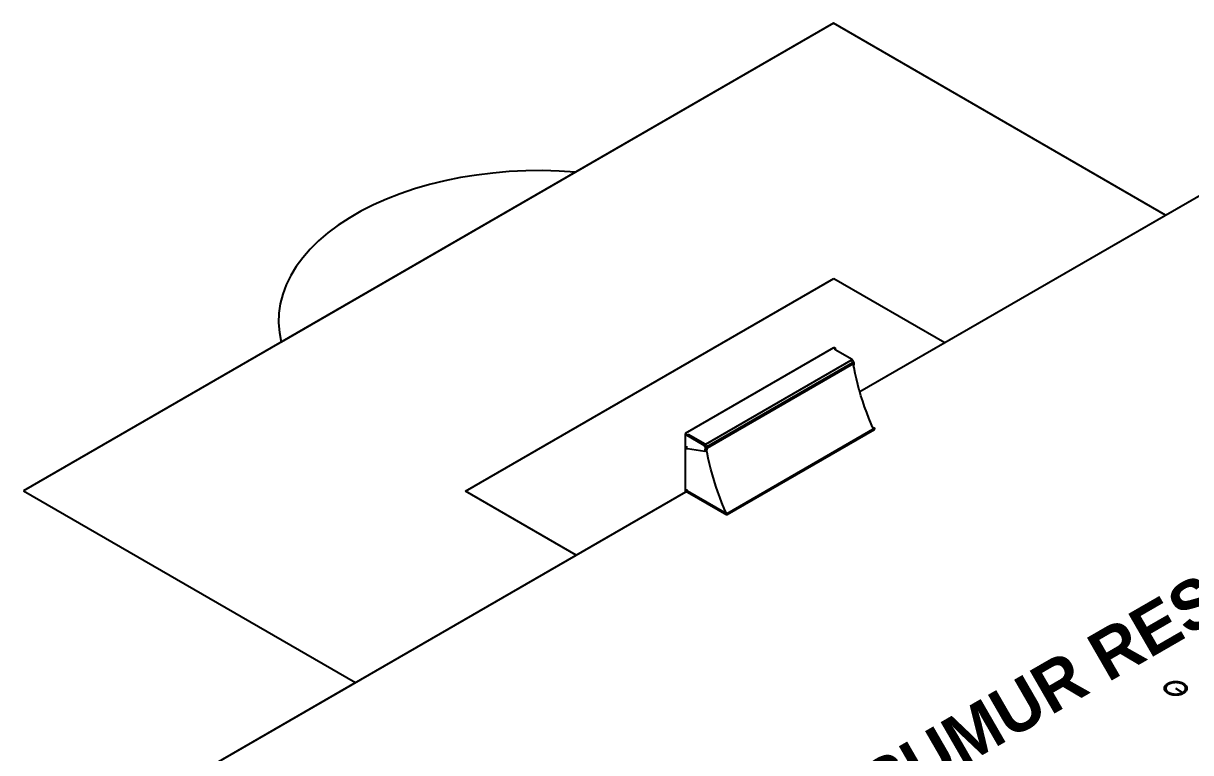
# Model space of a CAD drawing. Header units: centimetres. Extents: x -292707 to 138715, y -53922 to 66277.
# Drawn here: x 90958 to 95089, y -19212 to -16630 of the extents above; entities that cross this region are included whole.
import ezdxf

# ---------------------------------------------------------------- set-up
doc = ezdxf.new("R2010")
doc.units = ezdxf.units.CM
doc.layers.add('A-ALINE-7', color=119, linetype='Continuous')
doc.styles.add('Scale 500', font='GOTHICB.TTF', dxfattribs={"height": 175})

# ---------------------------------------------------------------- blocks, each defined once
blk = doc.blocks.new('A$Cbf84a4b9')
at = {"layer": 'A-ALINE-7'}
for p, q in [((12580.4, 3873.7), (9714.1, 2218.8)), ((12580.4, 3873.7), (11668.1, 3347)), ((13755.7, 3195.1), (12580.4, 3873.7)), ((13755.7, 3195.1), (12580.4, 3873.7)), ((12673.7, 2570.4), (14744.4, 3765.9)), ((13755.7, 3195.1), (14744.4, 3765.9)), ((11668.1, 3347), (10626.4, 2745.5)), ((11433.3, 3348.7), (11375.1, 3343.7)), ((11433.3, 3348.7), (11375.1, 3343.7)), ((11492, 3351.5), (11433.3, 3348.7)), ((11492, 3351.5), (11433.3, 3348.7)), ((11550.8, 3352.2), (11492, 3351.5)), ((11550.8, 3352.2), (11492, 3351.5)), ((11609.6, 3350.7), (11550.8, 3352.2)), ((11609.6, 3350.7), (11550.8, 3352.2)), ((11668.1, 3347), (11609.6, 3350.7)), ((11668.1, 3347), (11609.6, 3350.7)), ((11205.4, 3316.1), (11151.2, 3302.8)), ((11205.4, 3316.1), (11151.2, 3302.8)), ((11260.9, 3327.4), (11205.4, 3316.1)), ((11260.9, 3327.4), (11205.4, 3316.1)), ((11317.6, 3336.6), (11260.9, 3327.4)), ((11317.6, 3336.6), (11260.9, 3327.4)), ((11375.1, 3343.7), (11317.6, 3336.6)), ((11375.1, 3343.7), (11317.6, 3336.6)), ((11047.9, 3270.4), (10999.1, 3251.4)), ((11047.9, 3270.4), (10999.1, 3251.4)), ((11098.7, 3287.6), (11047.9, 3270.4)), ((11098.7, 3287.6), (11047.9, 3270.4)), ((11151.2, 3302.8), (11098.7, 3287.6)), ((11151.2, 3302.8), (11098.7, 3287.6)), ((10952.6, 3230.6), (10908.4, 3208.2)), ((10952.6, 3230.6), (10908.4, 3208.2)), ((10999.1, 3251.4), (10952.6, 3230.6)), ((10999.1, 3251.4), (10952.6, 3230.6)), ((10866.8, 3184.1), (10827.9, 3158.6)), ((10866.8, 3184.1), (10827.9, 3158.6)), ((10908.4, 3208.2), (10866.8, 3184.1)), ((10908.4, 3208.2), (10866.8, 3184.1)), ((12974.3, 2744), (13755.7, 3195.1)), ((10827.9, 3158.6), (10791.9, 3131.7)), ((10827.9, 3158.6), (10791.9, 3131.7)), ((10759, 3103.6), (10729.2, 3074.3)), ((10759, 3103.6), (10729.2, 3074.3)), ((10791.9, 3131.7), (10759, 3103.6)), ((10791.9, 3131.7), (10759, 3103.6)), ((10729.2, 3074.3), (10702.8, 3043.9)), ((10729.2, 3074.3), (10702.8, 3043.9)), ((10702.8, 3043.9), (10679.8, 3012.7)), ((10702.8, 3043.9), (10679.8, 3012.7)), ((10660.2, 2980.6), (10644.3, 2947.9)), ((10660.2, 2980.6), (10644.3, 2947.9)), ((10679.8, 3012.7), (10660.2, 2980.6)), ((10679.8, 3012.7), (10660.2, 2980.6)), ((10644.3, 2947.9), (10632, 2914.7)), ((10644.3, 2947.9), (10632, 2914.7)), ((11279, 2217.6), (12582.5, 2970.2)), ((11279, 2217.6), (12582.5, 2970.2)), ((12582.5, 2970.2), (12974.3, 2744)), ((12582.5, 2970.2), (12974.3, 2744)), ((10632, 2914.7), (10623.3, 2881.1)), ((10632, 2914.7), (10623.3, 2881.1)), ((10623.3, 2881.1), (10618.5, 2847.2)), ((10623.3, 2881.1), (10618.5, 2847.2)), ((10618.5, 2847.2), (10617.3, 2813.2)), ((10618.5, 2847.2), (10617.3, 2813.2)), ((10617.3, 2813.2), (10620, 2779.3)), ((10617.3, 2813.2), (10620, 2779.3)), ((10620, 2779.3), (10626.4, 2745.5)), ((10620, 2779.3), (10626.4, 2745.5)), ((10626.4, 2745.5), (9714.1, 2218.8)), ((12673.7, 2570.4), (12974.3, 2744)), ((12581.3, 2725.3), (12055.6, 2421.8)), ((12581.3, 2725.3), (12582.9, 2726)), ((12582.9, 2726), (12584.3, 2726.1)), ((12584.3, 2726.1), (12585.6, 2725.7)), ((12585.6, 2725.7), (12586.5, 2724.8)), ((12586.5, 2724.8), (12587.1, 2723.5)), ((12587.1, 2719.9), (12586.7, 2718.6)), ((12586.7, 2718.6), (12586.7, 2718.6)), ((12587.3, 2718.3), (12586.7, 2718.6)), ((12587.1, 2723.5), (12587.3, 2721.8)), ((12587.3, 2721.8), (12587.1, 2719.9)), ((12587.3, 2718.3), (12587.3, 2721.8)), ((12646.7, 2684), (12587.3, 2718.3)), ((12642.8, 2680.4), (12127.8, 2383.1)), ((12648.2, 2672), (12133.1, 2374.6)), ((12650.9, 2668.4), (12134.2, 2370.1)), ((12644.5, 2681.4), (12642.8, 2680.4)), ((12643, 2681), (12642.8, 2680.4)), ((12643.3, 2681.6), (12643, 2681)), ((12643.7, 2682.2), (12643.3, 2681.6)), ((12644.2, 2682.8), (12643.7, 2682.2)), ((12643.9, 2679.3), (12644, 2679.3)), ((12644, 2679.3), (12644.5, 2679.6)), ((12644.8, 2683.3), (12644.2, 2682.8)), ((12644.5, 2679.6), (12645.1, 2680)), ((12645.4, 2683.7), (12644.8, 2683.3)), ((12645.1, 2680), (12645.5, 2680.3)), ((12645.9, 2683.9), (12645.4, 2683.7)), ((12646.4, 2684), (12645.9, 2683.9)), ((12646, 2680.9), (12646.2, 2681)), ((12646.2, 2681), (12646.5, 2681.5)), ((12646.6, 2679.8), (12646.2, 2680.3)), ((12646.7, 2684), (12646.4, 2684)), ((12648, 2677.9), (12646.6, 2679.8)), ((12647, 2683.7), (12646.7, 2684)), ((12646.8, 2682.1), (12646.9, 2682.3)), ((12646.9, 2682.3), (12647.1, 2682.9)), ((12648.9, 2681.6), (12647, 2683.7)), ((12647.1, 2683.4), (12647, 2683.7)), ((12647.1, 2682.9), (12647.1, 2683.4)), ((12650.3, 2673.2), (12648.6, 2672.2)), ((12650.6, 2679.3), (12648.9, 2681.6)), ((12650.3, 2673.2), (12649.5, 2675.3)), ((12650.9, 2669.6), (12650.3, 2673.2)), ((12650.9, 2670.9), (12650.3, 2673.2)), ((12652, 2676.8), (12650.6, 2679.3)), ((12651, 2669.7), (12650.9, 2670.9)), ((12651.7, 2665.3), (12652.2, 2662.4)), ((12653, 2674.2), (12652, 2676.8)), ((12652.2, 2662.4), (12653.1, 2663.9)), ((12653.7, 2653.9), (12652.2, 2662.4)), ((12653.7, 2671.7), (12653, 2674.2)), ((12653.1, 2663.9), (12653.7, 2665.9)), ((12653.7, 2671.7), (12653.8, 2671.3)), ((12653.9, 2666.4), (12653.7, 2665.9)), ((12657.6, 2634.5), (12653.7, 2653.9)), ((12654, 2668.8), (12653.8, 2671.3)), ((12653.9, 2666.4), (12654, 2668.8)), ((12662, 2614.9), (12657.6, 2634.5)), ((12666.8, 2595.2), (12662, 2614.9)), ((12672.2, 2575.5), (12666.8, 2595.2)), ((12673.7, 2570.4), (12672.2, 2575.5)), ((12678, 2555.6), (12673.7, 2570.4)), ((12684.3, 2535.8), (12678, 2555.6)), ((12691.1, 2515.9), (12684.3, 2535.8)), ((12698.4, 2496), (12691.1, 2515.9)), ((12706, 2476.2), (12698.4, 2496)), ((12727, 2440), (12203, 2137.4)), ((12714.2, 2456.4), (12706, 2476.2)), ((12719.4, 2444.3), (12714.2, 2456.4)), ((12719.4, 2444.3), (12727, 2440)), ((12720.8, 2441), (12719.4, 2444.3)), ((12727, 2436.7), (12727, 2440)), ((12055.6, 2421.8), (12055.6, 2218.3)), ((12055.6, 2421.8), (12060.1, 2419.1)), ((12060.1, 2419.1), (12060, 2419)), ((12060, 2415.9), (12060.1, 2415.8)), ((12060.1, 2419.1), (12060.1, 2419.1)), ((12060.1, 2419.1), (12064.1, 2416.9)), ((12061.6, 2415), (12060.1, 2415.8)), ((12123.4, 2379.3), (12063.1, 2414.1)), ((12127, 2383.9), (12067.1, 2418.5)), ((12204.3, 2134.9), (12725.7, 2435.9)), ((12204.3, 2134.9), (12725.7, 2435.9)), ((12725.7, 2435.9), (12727, 2436.7)), ((12060, 2373.7), (12060.4, 2374.1)), ((12060.1, 2369.6), (12060, 2369.7)), ((12060.6, 2369.3), (12060.1, 2369.6)), ((12060.4, 2374.1), (12060.9, 2374.5)), ((12061.1, 2369.1), (12060.6, 2369.3)), ((12060.9, 2374.5), (12061.5, 2374.7)), ((12061.1, 2369.1), (12061.6, 2369)), ((12061.5, 2374.7), (12061.6, 2374.7)), ((12063.1, 2374.6), (12064.6, 2374.4)), ((12063.1, 2368.8), (12064.6, 2368.6)), ((12064.6, 2368.6), (12125.3, 2359.3)), ((12123.3, 2380.9), (12123.1, 2380.3)), ((12123.1, 2380.3), (12123.1, 2379.9)), ((12123.1, 2379.9), (12123.2, 2379.5)), ((12123.2, 2379.5), (12123.4, 2379.2)), ((12123.4, 2379.3), (12123.2, 2379.5)), ((12123.6, 2381.5), (12123.3, 2380.9)), ((12124.6, 2378), (12123.4, 2379.3)), ((12123.4, 2379.2), (12123.4, 2379.3)), ((12123.4, 2379.2), (12123.8, 2379.2)), ((12125.7, 2362.2), (12123.5, 2362.5)), ((12124, 2382.2), (12123.6, 2381.5)), ((12123.8, 2379.2), (12124.3, 2379.3)), ((12124.5, 2382.7), (12124, 2382.2)), ((12124.3, 2379.3), (12124.7, 2379.4)), ((12125.1, 2383.2), (12124.5, 2382.7)), ((12125.9, 2376.2), (12124.6, 2378)), ((12125.6, 2383.6), (12125.1, 2383.2)), ((12125.3, 2359.3), (12127.1, 2359.3)), ((12126.7, 2382.4), (12125.5, 2381.7)), ((12126.2, 2383.9), (12125.6, 2383.6)), ((12125.7, 2362.2), (12127.3, 2362.2)), ((12127, 2374.2), (12125.9, 2376.2)), ((12126.6, 2384), (12126.2, 2383.9)), ((12126.9, 2379.8), (12126.5, 2380.3)), ((12127, 2383.9), (12126.6, 2384)), ((12128.4, 2377.7), (12126.9, 2379.8)), ((12127.3, 2383.7), (12127, 2383.9)), ((12127.8, 2372.1), (12127, 2374.2)), ((12127.8, 2359.4), (12127.1, 2359.3)), ((12127.3, 2382.8), (12127.2, 2382.7)), ((12127.3, 2383.6), (12127.3, 2383.7)), ((12127.8, 2383.1), (12127.3, 2383.7)), ((12127.3, 2382.8), (12127.4, 2383.2)), ((12127.6, 2382.9), (12127.3, 2382.8)), ((12127.3, 2365.1), (12127.7, 2365.4)), ((12127.3, 2362.2), (12128.7, 2362.6)), ((12127.4, 2364.9), (12127.7, 2365.4)), ((12127.7, 2365.4), (12128.1, 2366)), ((12127.8, 2383.1), (12127.8, 2383.1)), ((12129.2, 2381.6), (12127.8, 2383.1)), ((12128.3, 2370.3), (12127.8, 2372.1)), ((12127.8, 2359.4), (12129.5, 2359.9)), ((12128, 2365.6), (12128.2, 2365.8)), ((12128.1, 2366), (12128.4, 2366.9)), ((12128.3, 2370.1), (12128.3, 2370.4)), ((12128.3, 2370.3), (12128.3, 2370.4)), ((12128.5, 2368.5), (12128.3, 2370.3)), ((12128.3, 2370.1), (12128.3, 2370.3)), ((12129.6, 2375.5), (12128.4, 2377.7)), ((12128.4, 2366.9), (12128.5, 2368.5)), ((12128.4, 2366.8), (12128.5, 2367.3)), ((12128.4, 2366.9), (12128.5, 2367.3)), ((12128.4, 2366.8), (12128.4, 2366.9)), ((12128.7, 2362.6), (12129.9, 2363.5)), ((12130.9, 2379.3), (12129.2, 2381.6)), ((12130.1, 2360.2), (12129.5, 2359.9)), ((12129.7, 2375.2), (12129.6, 2375.5)), ((12129.9, 2363.5), (12130.2, 2364)), ((12130.1, 2360.2), (12131.5, 2361.3)), ((12131.4, 2368.5), (12130.7, 2372.4)), ((12133.1, 2374.6), (12130.8, 2373.3)), ((12131.2, 2370.8), (12130.8, 2372.4)), ((12132.3, 2376.8), (12130.9, 2379.3)), ((12131.4, 2368.6), (12131.2, 2370.8)), ((12131.3, 2367.1), (12131.4, 2368.5)), ((12132.6, 2369.2), (12131.4, 2368.5)), ((12131.4, 2368.5), (12131.4, 2368.6)), ((12134, 2353.9), (12131.4, 2368.5)), ((12133.1, 2374.6), (12132.3, 2376.8)), ((12133.3, 2374.2), (12133.1, 2374.6)), ((12134.2, 2370.1), (12133.2, 2369.5)), ((12134, 2371.6), (12133.3, 2374.2)), ((12133.4, 2363.8), (12134, 2365.9)), ((12133.4, 2363.8), (12133.4, 2363.8)), ((12134, 2371.6), (12134, 2371.3)), ((12134.2, 2370.1), (12134, 2371.3)), ((12134.1, 2366.4), (12134, 2365.9)), ((12134.1, 2366.4), (12134.3, 2368.7)), ((12134.3, 2368.7), (12134.2, 2370.1)), ((12137.8, 2334.4), (12134, 2353.9)), ((12142.2, 2314.8), (12137.8, 2334.4)), ((12147.1, 2295.2), (12142.2, 2314.8)), ((12152.5, 2275.4), (12147.1, 2295.2)), ((12158.3, 2255.6), (12152.5, 2275.4)), ((12164.6, 2235.7), (12158.3, 2255.6)), ((12171.4, 2215.8), (12164.6, 2235.7)), ((9714.1, 2218.8), (10889.4, 1540.2)), ((9714.1, 2218.8), (10889.4, 1540.2)), ((9900.7, 969.4), (12058.6, 2215.3)), ((11670.8, 1991.4), (11279, 2217.6)), ((11670.8, 1991.4), (11279, 2217.6)), ((11670.8, 1991.4), (12058.6, 2215.3)), ((12055.8, 2219.2), (12055.6, 2218.3)), ((12055.6, 2218.3), (12055.8, 2217.4)), ((12056.4, 2220), (12055.8, 2219.2)), ((12055.8, 2217.4), (12056.4, 2216.5)), ((12056.4, 2216.5), (12057.3, 2215.8)), ((12058.6, 2221.3), (12057.3, 2220.7)), ((12057.3, 2215.8), (12058.6, 2215.3)), ((12058.6, 2215.3), (12060, 2214.9)), ((12058.6, 2215.3), (12058.6, 2215.3)), ((12058.6, 2215.3), (12058.6, 2215.3)), ((12061.6, 2221.7), (12060, 2221.6)), ((12060, 2216.1), (12061.6, 2217)), ((12060, 2216.1), (12061.6, 2217)), ((12060, 2214.9), (12061.6, 2214.8)), ((12061.6, 2214.8), (12063.1, 2214.9)), ((12064.6, 2221.3), (12063.1, 2221.6)), ((12064.6, 2220), (12063.1, 2219.2)), ((12063.1, 2217.9), (12064.6, 2218.8)), ((12063.1, 2217.9), (12064.6, 2218.8)), ((12063.1, 2217.4), (12063.7, 2217)), ((12063.1, 2216.4), (12063.7, 2216.1)), ((12063.1, 2216.4), (12063.7, 2216.1)), ((12063.1, 2214.9), (12063.7, 2215.1)), ((12063.7, 2217.9), (12065.8, 2219.1)), ((12203, 2137.4), (12063.7, 2217.9)), ((12063.7, 2217), (12063.7, 2217.9)), ((12063.7, 2216.1), (12063.7, 2217)), ((12063.7, 2215.1), (12063.7, 2216.1)), ((12063.7, 2214.6), (12063.7, 2215.1)), ((12063.7, 2214.6), (12203, 2134.2)), ((12178.6, 2196), (12171.4, 2215.8)), ((12186.3, 2176.1), (12178.6, 2196)), ((12194.5, 2156.3), (12186.3, 2176.1)), ((12201.1, 2141), (12194.5, 2156.3)), ((12203, 2134.2), (12203, 2137.4)), ((12203, 2134.2), (12204.3, 2134.9)), ((10889.4, 1540.2), (11670.8, 1991.4)), ((9900.7, 969.4), (10889.4, 1540.2)), ((13752.2, 1522.5), (13754.9, 1528.3)), ((13754.9, 1528.3), (13754, 1526.9)), ((13754.9, 1528.3), (13760.1, 1533.6)), ((13756, 1529.7), (13754.9, 1528.3)), ((13757.2, 1531.1), (13756, 1529.7)), ((13758.6, 1532.3), (13757.2, 1531.1)), ((13760.1, 1533.6), (13758.6, 1532.3)), ((13760.5, 1528.4), (13759.5, 1527.2)), ((13760.1, 1533.6), (13767.5, 1537.8)), ((13761.8, 1534.7), (13760.1, 1533.6)), ((13761.5, 1529.6), (13760.5, 1528.4)), ((13762.7, 1530.7), (13761.5, 1529.6)), ((13763.6, 1535.8), (13761.8, 1534.7)), ((13764.1, 1531.8), (13762.7, 1530.7)), ((13765.5, 1536.9), (13763.6, 1535.8)), ((13765.5, 1532.8), (13764.1, 1531.8)), ((13767.5, 1537.8), (13765.5, 1536.9)), ((13767.1, 1533.8), (13765.5, 1532.8)), ((13768.8, 1534.7), (13767.1, 1533.8)), ((13767.5, 1537.8), (13776.5, 1540.8)), ((13769.6, 1538.7), (13767.5, 1537.8)), ((13770.5, 1535.5), (13768.8, 1534.7)), ((13771.8, 1539.5), (13769.6, 1538.7)), ((13772.4, 1536.3), (13770.5, 1535.5)), ((13774.2, 1540.2), (13771.8, 1539.5)), ((13774.3, 1537), (13772.4, 1536.3)), ((13776.5, 1540.8), (13774.2, 1540.2)), ((13776.4, 1537.6), (13774.3, 1537)), ((13778.5, 1538.2), (13776.4, 1537.6)), ((13776.5, 1540.8), (13786.6, 1542.4)), ((13779, 1541.4), (13776.5, 1540.8)), ((13780.6, 1538.6), (13778.5, 1538.2)), ((13781.5, 1541.8), (13779, 1541.4)), ((13782.8, 1539), (13780.6, 1538.6)), ((13784, 1542.2), (13781.5, 1541.8)), ((13785, 1539.3), (13782.8, 1539)), ((13786.6, 1542.4), (13784, 1542.2)), ((13787.3, 1539.5), (13785, 1539.3)), ((13789.2, 1542.6), (13786.6, 1542.4)), ((13786.6, 1542.4), (13797.1, 1542.4)), ((13789.6, 1539.7), (13787.3, 1539.5)), ((13791.8, 1542.6), (13789.2, 1542.6)), ((13791.8, 1539.7), (13789.6, 1539.7)), ((13794.5, 1542.6), (13791.8, 1542.6)), ((13794.1, 1539.7), (13791.8, 1539.7)), ((13796.4, 1539.5), (13794.1, 1539.7)), ((13797.1, 1542.4), (13794.5, 1542.6)), ((13798.7, 1539.3), (13796.4, 1539.5)), ((13797.1, 1542.4), (13807.2, 1540.8)), ((13799.7, 1542.2), (13797.1, 1542.4)), ((13800.9, 1539), (13798.7, 1539.3)), ((13802.2, 1541.8), (13799.7, 1542.2)), ((13803.1, 1538.6), (13800.9, 1539)), ((13804.7, 1541.4), (13802.2, 1541.8)), ((13805.2, 1538.2), (13803.1, 1538.6)), ((13807.2, 1540.8), (13804.7, 1541.4)), ((13807.3, 1537.6), (13805.2, 1538.2)), ((13807.2, 1540.8), (13816.2, 1537.8)), ((13809.5, 1540.2), (13807.2, 1540.8)), ((13809.3, 1537), (13807.3, 1537.6)), ((13811.3, 1536.3), (13809.3, 1537)), ((13811.8, 1539.5), (13809.5, 1540.2)), ((13813.2, 1535.5), (13811.3, 1536.3)), ((13814.1, 1538.7), (13811.8, 1539.5)), ((13814.9, 1534.7), (13813.2, 1535.5)), ((13816.2, 1537.8), (13814.1, 1538.7)), ((13816.6, 1533.8), (13814.9, 1534.7)), ((13816.2, 1537.8), (13823.6, 1533.6)), ((13818.2, 1536.9), (13816.2, 1537.8)), ((13818.2, 1532.8), (13816.6, 1533.8)), ((13820.1, 1535.8), (13818.2, 1536.9)), ((13819.6, 1531.8), (13818.2, 1532.8)), ((13820.9, 1530.7), (13819.6, 1531.8)), ((13821.9, 1534.7), (13820.1, 1535.8)), ((13822.2, 1529.6), (13820.9, 1530.7)), ((13823.6, 1533.6), (13821.9, 1534.7)), ((13823.2, 1528.4), (13822.2, 1529.6)), ((13824.2, 1527.2), (13823.2, 1528.4)), ((13823.6, 1533.6), (13828.8, 1528.3)), ((13825.1, 1532.3), (13823.6, 1533.6)), ((13826.5, 1531.1), (13825.1, 1532.3)), ((13827.7, 1529.7), (13826.5, 1531.1)), ((13828.8, 1528.3), (13827.7, 1529.7)), ((13828.8, 1528.3), (13831.5, 1522.5)), ((13829.7, 1526.9), (13828.8, 1528.3)), ((13751.9, 1521), (13751.8, 1519.5)), ((13751.8, 1519.5), (13751.9, 1518)), ((13752.2, 1522.5), (13751.9, 1521)), ((13751.9, 1518), (13752.2, 1516.5)), ((13752.6, 1524), (13752.2, 1522.5)), ((13752.2, 1516.5), (13752.2, 1522.5)), ((13754.9, 1510.7), (13752.2, 1516.5)), ((13752.2, 1516.5), (13752.6, 1515)), ((13753.2, 1525.5), (13752.6, 1524)), ((13752.6, 1515), (13753.2, 1513.5)), ((13754, 1526.9), (13753.2, 1525.5)), ((13753.2, 1513.5), (13754, 1512.1)), ((13754, 1512.1), (13754.9, 1510.7)), ((13760.1, 1505.4), (13754.9, 1510.7)), ((13754.9, 1510.7), (13756, 1509.3)), ((13756, 1509.3), (13757.2, 1508)), ((13756.9, 1520.8), (13756.8, 1519.5)), ((13756.8, 1519.5), (13756.9, 1518.2)), ((13757.1, 1522.1), (13756.9, 1520.8)), ((13756.9, 1518.2), (13757.1, 1516.9)), ((13757.5, 1523.4), (13757.1, 1522.1)), ((13757.1, 1516.9), (13757.5, 1515.6)), ((13757.2, 1508), (13758.6, 1506.7)), ((13758, 1524.7), (13757.5, 1523.4)), ((13757.5, 1515.6), (13758, 1514.3)), ((13758.7, 1526), (13758, 1524.7)), ((13758, 1514.3), (13758.7, 1513)), ((13758.6, 1506.7), (13760.1, 1505.4)), ((13759.5, 1527.2), (13758.7, 1526)), ((13758.7, 1513), (13759.5, 1511.8)), ((13759.5, 1511.8), (13760.5, 1510.6)), ((13767.5, 1501.2), (13760.1, 1505.4)), ((13760.1, 1505.4), (13761.8, 1504.3)), ((13760.5, 1510.6), (13761.5, 1509.4)), ((13761.5, 1509.4), (13762.7, 1508.3)), ((13761.8, 1504.3), (13763.6, 1503.2)), ((13762.7, 1508.3), (13764.1, 1507.2)), ((13763.6, 1503.2), (13765.5, 1502.1)), ((13764.1, 1507.2), (13765.5, 1506.2)), ((13765.5, 1506.2), (13767.1, 1505.2)), ((13765.5, 1502.1), (13767.5, 1501.2)), ((13767.1, 1505.2), (13768.8, 1504.3)), ((13776.5, 1498.2), (13767.5, 1501.2)), ((13767.5, 1501.2), (13769.6, 1500.3)), ((13768.8, 1504.3), (13770.5, 1503.5)), ((13769.6, 1500.3), (13771.8, 1499.5)), ((13770.5, 1503.5), (13772.4, 1502.7)), ((13771.8, 1499.5), (13774.2, 1498.8)), ((13772.4, 1502.7), (13774.3, 1502)), ((13774.2, 1498.8), (13776.5, 1498.2)), ((13774.3, 1502), (13776.4, 1501.4)), ((13776.4, 1501.4), (13778.5, 1500.8)), ((13786.6, 1496.6), (13776.5, 1498.2)), ((13776.5, 1498.2), (13779, 1497.6)), ((13778.5, 1500.8), (13780.6, 1500.4)), ((13779, 1497.6), (13781.5, 1497.2)), ((13780.6, 1500.4), (13782.8, 1500)), ((13781.5, 1497.2), (13784, 1496.9)), ((13782.8, 1500), (13785, 1499.7)), ((13784, 1496.9), (13786.6, 1496.6)), ((13785, 1499.7), (13787.3, 1499.5)), ((13797.1, 1496.6), (13786.6, 1496.6)), ((13786.6, 1496.6), (13789.2, 1496.5)), ((13787.3, 1499.5), (13789.6, 1499.3)), ((13789.2, 1496.5), (13791.8, 1496.4)), ((13789.6, 1499.3), (13791.8, 1499.3)), ((13818.1, 1502.3), (13791.8, 1519.5)), ((13791.8, 1499.3), (13794.1, 1499.3)), ((13791.8, 1496.4), (13794.5, 1496.5)), ((13794.1, 1499.3), (13796.4, 1499.5)), ((13794.5, 1496.5), (13797.1, 1496.6)), ((13796.4, 1499.5), (13798.7, 1499.7)), ((13807.2, 1498.2), (13797.1, 1496.6)), ((13797.1, 1496.6), (13799.7, 1496.9)), ((13798.7, 1499.7), (13800.9, 1500)), ((13799.7, 1496.9), (13802.2, 1497.2)), ((13800.9, 1500), (13803.1, 1500.4)), ((13802.2, 1497.2), (13804.7, 1497.6)), ((13803.1, 1500.4), (13805.2, 1500.8)), ((13804.7, 1497.6), (13807.2, 1498.2)), ((13805.2, 1500.8), (13807.3, 1501.4)), ((13816.2, 1501.2), (13807.2, 1498.2)), ((13807.2, 1498.2), (13809.5, 1498.8)), ((13807.3, 1501.4), (13809.3, 1502)), ((13809.3, 1502), (13811.3, 1502.7)), ((13809.5, 1498.8), (13811.8, 1499.5)), ((13811.3, 1502.7), (13813.2, 1503.5)), ((13811.8, 1499.5), (13814.1, 1500.3)), ((13813.2, 1503.5), (13814.9, 1504.3)), ((13814.1, 1500.3), (13816.2, 1501.2)), ((13814.9, 1504.3), (13816.6, 1505.2)), ((13823.6, 1505.4), (13816.2, 1501.2)), ((13816.2, 1501.2), (13818.2, 1502.1)), ((13816.6, 1505.2), (13818.2, 1506.2)), ((13818.2, 1502.1), (13818.1, 1502.3)), ((13818.2, 1506.2), (13819.6, 1507.2)), ((13818.2, 1502.1), (13820.1, 1503.2)), ((13819.6, 1507.2), (13820.9, 1508.3)), ((13820.1, 1503.2), (13821.9, 1504.3)), ((13820.9, 1508.3), (13822.2, 1509.4)), ((13821.9, 1504.3), (13823.6, 1505.4)), ((13822.2, 1509.4), (13823.2, 1510.6)), ((13823.2, 1510.6), (13824.2, 1511.8)), ((13828.8, 1510.7), (13823.6, 1505.4)), ((13823.6, 1505.4), (13825.1, 1506.7)), ((13825, 1526), (13824.2, 1527.2)), ((13824.2, 1511.8), (13825, 1513)), ((13825.7, 1524.7), (13825, 1526)), ((13825, 1513), (13825.7, 1514.3)), ((13825.1, 1506.7), (13826.5, 1508)), ((13826.2, 1523.4), (13825.7, 1524.7)), ((13825.7, 1514.3), (13826.2, 1515.6)), ((13826.5, 1522.1), (13826.2, 1523.4)), ((13826.2, 1515.6), (13826.5, 1516.9)), ((13826.8, 1520.8), (13826.5, 1522.1)), ((13826.5, 1516.9), (13826.8, 1518.2)), ((13826.5, 1508), (13827.7, 1509.3)), ((13826.8, 1519.5), (13826.8, 1520.8)), ((13826.8, 1518.2), (13826.8, 1519.5)), ((13827.7, 1509.3), (13828.8, 1510.7)), ((13831.5, 1516.5), (13828.8, 1510.7)), ((13828.8, 1510.7), (13829.7, 1512.1)), ((13830.5, 1525.5), (13829.7, 1526.9)), ((13829.7, 1512.1), (13830.5, 1513.5)), ((13831.1, 1524), (13830.5, 1525.5)), ((13830.5, 1513.5), (13831.1, 1515)), ((13831.5, 1522.5), (13831.1, 1524)), ((13831.1, 1515), (13831.5, 1516.5)), ((13831.5, 1522.5), (13831.5, 1516.5)), ((13831.8, 1521), (13831.5, 1522.5)), ((13831.5, 1516.5), (13831.8, 1518)), ((13831.8, 1519.5), (13831.8, 1521)), ((13831.8, 1518), (13831.8, 1519.5))]:
    blk.add_line(p, q, dxfattribs=at)

msp = doc.modelspace()

# ---------------------------------------------------------------- block references
at = {"ltscale": 5}
msp.add_blockref('A$Cbf84a4b9', (81244.2, -20503.6), dxfattribs=at)

# ---------------------------------------------------------------- texts
at = {"ltscale": 5, "insert": (93909.2, -19274.1), "char_height": 175, "attachment_point": 1, "rotation": 30, "style": 'Scale 500'}
msp.add_mtext_dynamic_manual_height_columns('SUMUR RESAPAN', width=3165.144, gutter_width=875, heights=[0], dxfattribs=at)

doc.saveas('drawing.dxf')
